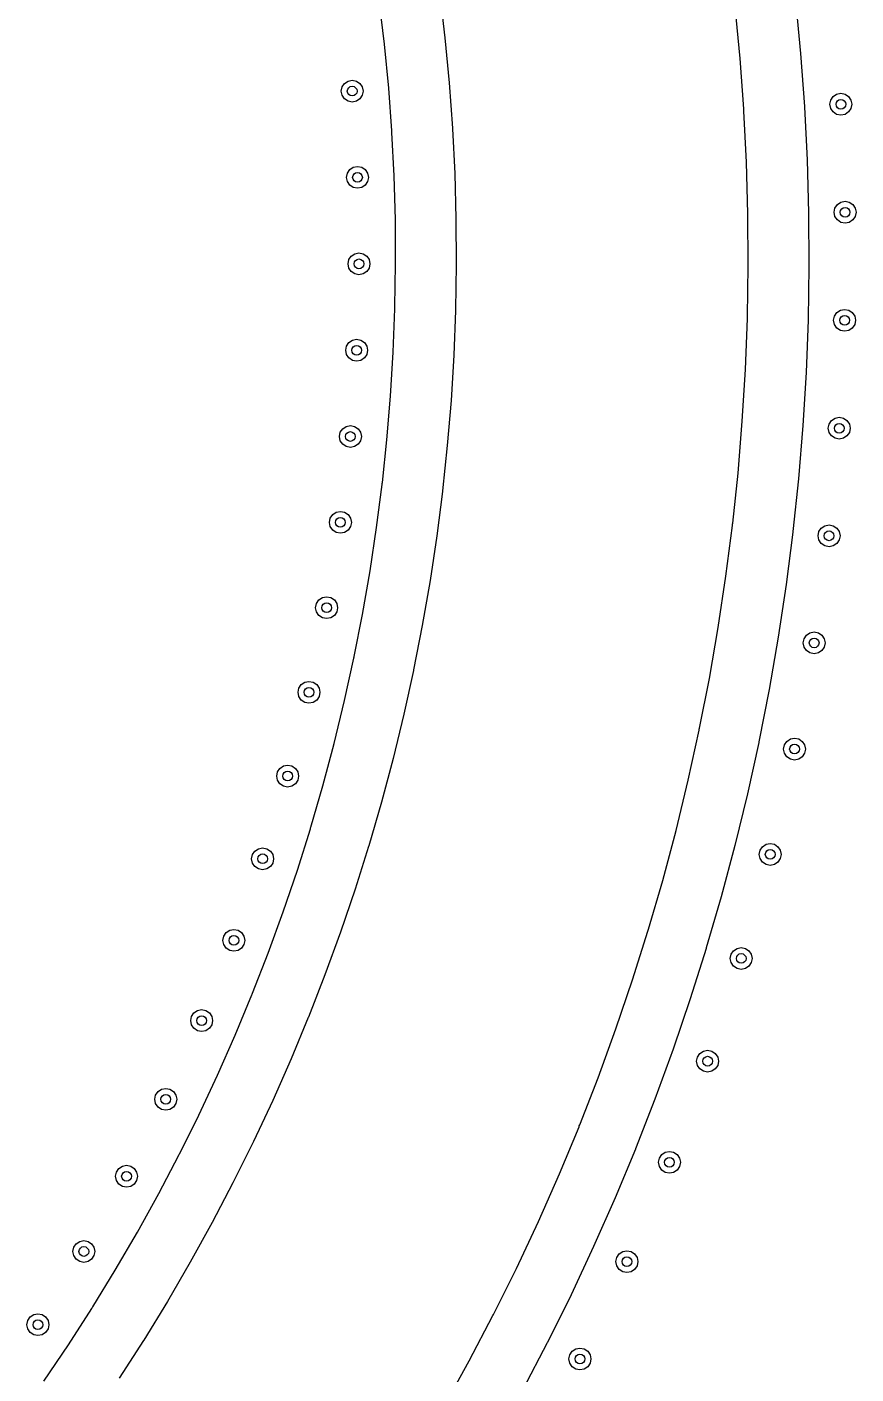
# Model space of a CAD drawing. Extents: x 97 to 313, y -171 to 213.
# Drawn here: x 296.33 to 313.37, y 99.32 to 127.01 of the extents above; entities that cross this region are included whole.
import ezdxf

# ---------------------------------------------------------------- set-up
doc = ezdxf.new("R2010")
doc.units = 0
doc.layers.add('BLACK', color=7, linetype='CONTINUOUS')

msp = doc.modelspace()

# ---------------------------------------------------------------- linework, layer by layer
at = {"layer": 'BLACK', "linetype": 'CONTINUOUS'}
for p, q in [((304.81, 127.716), (304.919, 126.789)), ((303.678, 126.657), (303.572, 127.557)), ((310.989, 126.363), (310.888, 127.425)), ((312.128, 127.557), (312.232, 126.467)), ((303.764, 125.756), (303.678, 126.657)), ((304.919, 126.789), (305.007, 125.861)), ((311.064, 125.326), (310.989, 126.363)), ((312.232, 126.467), (312.311, 125.376)), ((302.789, 125.693), (302.806, 125.779)), ((302.806, 125.779), (302.855, 125.852)), ((302.855, 125.852), (302.928, 125.901)), ((302.928, 125.901), (303.014, 125.918)), ((303.014, 125.918), (303.1, 125.901)), ((303.1, 125.901), (303.173, 125.852)), ((303.173, 125.852), (303.222, 125.779)), ((303.222, 125.779), (303.239, 125.693)), ((303.828, 124.876), (303.764, 125.756)), ((305.007, 125.861), (305.075, 124.93)), ((302.806, 125.607), (302.789, 125.693)), ((302.855, 125.534), (302.806, 125.607)), ((302.928, 125.485), (302.855, 125.534)), ((303.014, 125.468), (302.928, 125.485)), ((303.1, 125.485), (303.014, 125.468)), ((303.173, 125.534), (303.1, 125.485)), ((303.222, 125.607), (303.173, 125.534)), ((303.239, 125.693), (303.222, 125.607)), ((312.835, 125.423), (312.852, 125.509)), ((312.852, 125.509), (312.9, 125.582)), ((312.9, 125.582), (312.973, 125.631)), ((312.973, 125.631), (313.06, 125.648)), ((313.06, 125.648), (313.146, 125.631)), ((313.146, 125.631), (313.219, 125.582)), ((313.219, 125.582), (313.267, 125.509)), ((313.267, 125.509), (313.285, 125.423)), ((311.063, 125.306), (311.064, 125.326)), ((311.067, 125.281), (311.063, 125.306)), ((311.12, 124.234), (311.067, 125.281)), ((312.311, 125.376), (312.311, 125.376)), ((312.311, 125.376), (312.311, 125.37)), ((312.311, 125.37), (312.312, 125.363)), ((312.312, 125.363), (312.312, 125.363)), ((312.312, 125.363), (312.366, 124.283)), ((312.852, 125.337), (312.835, 125.423)), ((312.9, 125.264), (312.852, 125.337)), ((312.973, 125.215), (312.9, 125.264)), ((313.06, 125.198), (312.973, 125.215)), ((313.146, 125.215), (313.06, 125.198)), ((313.219, 125.264), (313.146, 125.215)), ((313.267, 125.337), (313.219, 125.264)), ((313.285, 125.423), (313.267, 125.337)), ((305.075, 124.93), (305.075, 124.93)), ((305.075, 124.93), (305.075, 124.93)), ((305.075, 124.93), (305.075, 124.917)), ((305.075, 124.917), (305.075, 124.917)), ((305.075, 124.917), (305.122, 123.998)), ((303.827, 124.859), (303.828, 124.876)), ((303.83, 124.839), (303.827, 124.859)), ((303.875, 123.949), (303.83, 124.839)), ((302.915, 124.006), (302.964, 124.079)), ((302.964, 124.079), (303.037, 124.128)), ((303.037, 124.128), (303.123, 124.145)), ((303.123, 124.145), (303.209, 124.128)), ((303.209, 124.128), (303.282, 124.079)), ((303.282, 124.079), (303.331, 124.006)), ((311.15, 123.168), (311.12, 124.234)), ((312.366, 124.283), (312.397, 123.189)), ((302.898, 123.92), (302.915, 124.006)), ((302.915, 123.834), (302.898, 123.92)), ((302.964, 123.761), (302.915, 123.834)), ((303.331, 123.834), (303.282, 123.761)), ((303.331, 124.006), (303.348, 123.92)), ((303.348, 123.92), (303.331, 123.834)), ((303.901, 123.044), (303.875, 123.949)), ((305.122, 123.998), (305.148, 123.065)), ((303.037, 123.712), (302.964, 123.761)), ((303.123, 123.695), (303.037, 123.712)), ((303.209, 123.712), (303.123, 123.695)), ((303.282, 123.761), (303.209, 123.712)), ((312.922, 123.203), (312.939, 123.289)), ((312.939, 123.289), (312.988, 123.362)), ((312.988, 123.362), (313.061, 123.411)), ((313.061, 123.411), (313.147, 123.428)), ((313.147, 123.428), (313.233, 123.411)), ((313.233, 123.411), (313.306, 123.362)), ((313.306, 123.362), (313.355, 123.289)), ((313.355, 123.289), (313.372, 123.203)), ((303.906, 122.138), (303.901, 123.044)), ((305.148, 123.065), (305.154, 122.132)), ((311.157, 122.102), (311.15, 123.168)), ((312.397, 123.189), (312.404, 122.095)), ((312.939, 123.117), (312.922, 123.203)), ((312.988, 123.044), (312.939, 123.117)), ((313.061, 122.995), (312.988, 123.044)), ((313.147, 122.978), (313.061, 122.995)), ((313.233, 122.995), (313.147, 122.978)), ((313.306, 123.044), (313.233, 122.995)), ((313.355, 123.117), (313.306, 123.044)), ((313.372, 123.203), (313.355, 123.117)), ((302.929, 122.142), (302.946, 122.229)), ((302.946, 122.056), (302.929, 122.142)), ((302.946, 122.229), (302.995, 122.302)), ((302.995, 122.302), (303.068, 122.35)), ((303.068, 122.35), (303.154, 122.367)), ((303.154, 122.367), (303.24, 122.35)), ((303.24, 122.35), (303.313, 122.302)), ((303.313, 122.302), (303.362, 122.229)), ((303.362, 122.229), (303.379, 122.142)), ((303.379, 122.142), (303.362, 122.056)), ((303.892, 121.256), (303.906, 122.138)), ((302.995, 121.983), (302.946, 122.056)), ((303.068, 121.935), (302.995, 121.983)), ((303.154, 121.917), (303.068, 121.935)), ((303.24, 121.935), (303.154, 121.917)), ((303.313, 121.983), (303.24, 121.935)), ((303.362, 122.056), (303.313, 121.983)), ((305.154, 122.132), (305.139, 121.199)), ((311.14, 121.062), (311.157, 122.102)), ((312.404, 122.095), (312.386, 121.001)), ((303.857, 120.328), (303.891, 121.219)), ((303.889, 121.24), (303.892, 121.256)), ((303.891, 121.224), (303.889, 121.24)), ((303.891, 121.219), (303.891, 121.224)), ((305.138, 121.186), (305.103, 120.267)), ((305.139, 121.199), (305.138, 121.186)), ((305.138, 121.186), (305.138, 121.186)), ((305.139, 121.199), (305.139, 121.199)), ((311.137, 121.042), (311.14, 121.062)), ((311.139, 121.017), (311.137, 121.042)), ((312.911, 120.982), (312.928, 121.068)), ((312.928, 121.068), (312.977, 121.141)), ((312.977, 121.141), (313.05, 121.19)), ((313.05, 121.19), (313.136, 121.207)), ((313.136, 121.207), (313.222, 121.19)), ((313.222, 121.19), (313.295, 121.141)), ((313.295, 121.141), (313.344, 121.068)), ((313.344, 121.068), (313.361, 120.982)), ((311.098, 119.97), (311.139, 121.017)), ((312.386, 120.988), (312.344, 119.908)), ((312.386, 121.001), (312.386, 121.001)), ((312.386, 121.001), (312.386, 120.997)), ((312.386, 120.997), (312.386, 120.988)), ((312.386, 120.988), (312.386, 120.988)), ((312.928, 120.896), (312.911, 120.982)), ((312.977, 120.823), (312.928, 120.896)), ((313.05, 120.774), (312.977, 120.823)), ((313.136, 120.757), (313.05, 120.774)), ((313.222, 120.774), (313.136, 120.757)), ((313.295, 120.823), (313.222, 120.774)), ((313.344, 120.896), (313.295, 120.823)), ((313.361, 120.982), (313.344, 120.896)), ((302.897, 120.452), (302.946, 120.525)), ((302.946, 120.525), (303.019, 120.574)), ((303.019, 120.574), (303.105, 120.591)), ((303.105, 120.591), (303.191, 120.574)), ((303.191, 120.574), (303.264, 120.525)), ((303.264, 120.525), (303.313, 120.452)), ((302.88, 120.366), (302.897, 120.452)), ((302.897, 120.28), (302.88, 120.366)), ((302.946, 120.207), (302.897, 120.28)), ((303.019, 120.158), (302.946, 120.207)), ((303.264, 120.207), (303.191, 120.158)), ((303.313, 120.28), (303.264, 120.207)), ((303.313, 120.452), (303.33, 120.366)), ((303.33, 120.366), (303.313, 120.28)), ((303.802, 119.425), (303.857, 120.328)), ((305.103, 120.267), (305.046, 119.335)), ((303.105, 120.141), (303.019, 120.158)), ((303.191, 120.158), (303.105, 120.141)), ((311.034, 118.905), (311.098, 119.97)), ((312.344, 119.908), (312.278, 118.816)), ((303.727, 118.522), (303.802, 119.425)), ((305.046, 119.335), (304.969, 118.405)), ((302.892, 118.801), (302.978, 118.818)), ((302.978, 118.818), (303.064, 118.801)), ((310.946, 117.842), (311.034, 118.905)), ((312.278, 118.816), (312.187, 117.725)), ((312.801, 118.762), (312.818, 118.849)), ((312.818, 118.849), (312.867, 118.922)), ((312.867, 118.922), (312.94, 118.97)), ((312.94, 118.97), (313.026, 118.987)), ((313.026, 118.987), (313.112, 118.97)), ((313.112, 118.97), (313.185, 118.922)), ((313.185, 118.922), (313.234, 118.849)), ((313.234, 118.849), (313.251, 118.762)), ((302.753, 118.593), (302.77, 118.679)), ((302.77, 118.507), (302.753, 118.593)), ((302.77, 118.679), (302.819, 118.752)), ((302.819, 118.752), (302.892, 118.801)), ((303.064, 118.801), (303.137, 118.752)), ((303.137, 118.752), (303.186, 118.679)), ((303.186, 118.679), (303.203, 118.593)), ((303.203, 118.593), (303.186, 118.507)), ((312.818, 118.676), (312.801, 118.762)), ((312.867, 118.603), (312.818, 118.676)), ((312.94, 118.555), (312.867, 118.603)), ((313.026, 118.537), (312.94, 118.555)), ((313.112, 118.555), (313.026, 118.537)), ((313.185, 118.603), (313.112, 118.555)), ((313.234, 118.676), (313.185, 118.603)), ((313.251, 118.762), (313.234, 118.676)), ((302.819, 118.434), (302.77, 118.507)), ((302.892, 118.385), (302.819, 118.434)), ((302.978, 118.368), (302.892, 118.385)), ((303.064, 118.385), (302.978, 118.368)), ((303.137, 118.434), (303.064, 118.385)), ((303.186, 118.507), (303.137, 118.434)), ((303.635, 117.645), (303.727, 118.522)), ((304.969, 118.405), (304.871, 117.477)), ((310.837, 116.808), (310.946, 117.842)), ((312.187, 117.725), (312.072, 116.637)), ((303.517, 116.724), (303.63, 117.608)), ((303.63, 117.608), (303.631, 117.629)), ((303.631, 117.629), (303.635, 117.645)), ((303.631, 117.629), (303.631, 117.629)), ((304.87, 117.464), (304.753, 116.552)), ((304.871, 117.477), (304.87, 117.464)), ((304.87, 117.464), (304.87, 117.464)), ((304.871, 117.477), (304.871, 117.477)), ((302.547, 116.828), (302.564, 116.914)), ((302.564, 116.914), (302.613, 116.987)), ((302.613, 116.987), (302.686, 117.036)), ((302.686, 117.036), (302.772, 117.053)), ((302.772, 117.053), (302.858, 117.036)), ((302.858, 117.036), (302.931, 116.987)), ((302.931, 116.987), (302.98, 116.914)), ((302.98, 116.914), (302.997, 116.828)), ((302.564, 116.742), (302.547, 116.828)), ((302.613, 116.669), (302.564, 116.742)), ((302.686, 116.62), (302.613, 116.669)), ((302.772, 116.603), (302.686, 116.62)), ((302.858, 116.62), (302.772, 116.603)), ((302.931, 116.669), (302.858, 116.62)), ((302.98, 116.742), (302.931, 116.669)), ((302.997, 116.828), (302.98, 116.742)), ((303.382, 115.829), (303.517, 116.724)), ((310.698, 115.724), (310.832, 116.764)), ((310.832, 116.788), (310.837, 116.808)), ((310.832, 116.764), (310.832, 116.788)), ((312.071, 116.624), (311.934, 115.552)), ((312.072, 116.637), (312.071, 116.624)), ((312.071, 116.624), (312.071, 116.624)), ((312.593, 116.551), (312.61, 116.637)), ((312.61, 116.637), (312.658, 116.71)), ((312.658, 116.71), (312.731, 116.759)), ((312.731, 116.759), (312.818, 116.776)), ((312.818, 116.776), (312.904, 116.759)), ((312.904, 116.759), (312.977, 116.71)), ((312.977, 116.71), (313.025, 116.637)), ((313.025, 116.637), (313.043, 116.551)), ((304.753, 116.552), (304.614, 115.629)), ((312.61, 116.465), (312.593, 116.551)), ((312.658, 116.392), (312.61, 116.465)), ((312.731, 116.343), (312.658, 116.392)), ((312.818, 116.326), (312.731, 116.343)), ((312.904, 116.343), (312.818, 116.326)), ((312.977, 116.392), (312.904, 116.343)), ((313.025, 116.465), (312.977, 116.392)), ((313.043, 116.551), (313.025, 116.465)), ((303.228, 114.936), (303.382, 115.829)), ((304.614, 115.629), (304.454, 114.71)), ((310.54, 114.669), (310.698, 115.724)), ((311.934, 115.552), (311.771, 114.47)), ((302.28, 115.16), (302.329, 115.233)), ((302.329, 115.233), (302.402, 115.281)), ((302.402, 115.281), (302.488, 115.298)), ((302.488, 115.298), (302.574, 115.281)), ((302.574, 115.281), (302.647, 115.233)), ((302.647, 115.233), (302.696, 115.16)), ((302.263, 115.073), (302.28, 115.16)), ((302.28, 114.987), (302.263, 115.073)), ((302.329, 114.914), (302.28, 114.987)), ((302.696, 114.987), (302.647, 114.914)), ((302.696, 115.16), (302.713, 115.073)), ((302.713, 115.073), (302.696, 114.987)), ((303.058, 114.071), (303.228, 114.936)), ((302.402, 114.866), (302.329, 114.914)), ((302.488, 114.848), (302.402, 114.866)), ((302.574, 114.866), (302.488, 114.848)), ((302.647, 114.914), (302.574, 114.866)), ((304.454, 114.71), (304.275, 113.794)), ((310.357, 113.618), (310.54, 114.669)), ((311.771, 114.47), (311.584, 113.392)), ((312.286, 114.35), (312.303, 114.436)), ((312.303, 114.436), (312.352, 114.509)), ((312.352, 114.509), (312.425, 114.558)), ((312.425, 114.558), (312.511, 114.575)), ((312.511, 114.575), (312.597, 114.558)), ((312.597, 114.558), (312.67, 114.509)), ((312.67, 114.509), (312.719, 114.436)), ((312.719, 114.436), (312.736, 114.35)), ((312.303, 114.264), (312.286, 114.35)), ((312.352, 114.191), (312.303, 114.264)), ((312.425, 114.142), (312.352, 114.191)), ((312.511, 114.125), (312.425, 114.142)), ((312.597, 114.142), (312.511, 114.125)), ((312.67, 114.191), (312.597, 114.142)), ((312.719, 114.264), (312.67, 114.191)), ((312.736, 114.35), (312.719, 114.264)), ((302.859, 113.164), (303.05, 114.034)), ((303.05, 114.034), (303.051, 114.047)), ((303.051, 114.047), (303.052, 114.055)), ((303.052, 114.055), (303.058, 114.071)), ((302.04, 113.542), (302.126, 113.559)), ((302.126, 113.559), (302.212, 113.542)), ((304.272, 113.781), (304.075, 112.883)), ((304.275, 113.794), (304.272, 113.781)), ((304.272, 113.781), (304.272, 113.781)), ((304.275, 113.794), (304.275, 113.794)), ((304.275, 113.794), (304.275, 113.794)), ((310.157, 112.598), (310.357, 113.618)), ((301.901, 113.334), (301.918, 113.42)), ((301.918, 113.248), (301.901, 113.334)), ((301.918, 113.42), (301.967, 113.493)), ((301.967, 113.493), (302.04, 113.542)), ((302.212, 113.542), (302.285, 113.493)), ((302.285, 113.493), (302.334, 113.42)), ((302.334, 113.42), (302.351, 113.334)), ((302.351, 113.334), (302.334, 113.248)), ((311.584, 113.392), (311.373, 112.318)), ((301.967, 113.175), (301.918, 113.248)), ((302.04, 113.126), (301.967, 113.175)), ((302.126, 113.109), (302.04, 113.126)), ((302.212, 113.126), (302.126, 113.109)), ((302.285, 113.175), (302.212, 113.126)), ((302.334, 113.248), (302.285, 113.175)), ((302.645, 112.284), (302.859, 113.164)), ((304.075, 112.883), (303.854, 111.976)), ((309.923, 111.53), (310.148, 112.554)), ((310.148, 112.554), (310.15, 112.579)), ((310.15, 112.579), (310.157, 112.598)), ((302.412, 111.409), (302.645, 112.284)), ((311.37, 112.305), (311.138, 111.249)), ((311.372, 112.313), (311.37, 112.305)), ((311.37, 112.305), (311.37, 112.305)), ((311.373, 112.318), (311.372, 112.313)), ((311.373, 112.318), (311.373, 112.318)), ((311.373, 112.318), (311.373, 112.318)), ((311.882, 112.166), (311.899, 112.252)), ((311.899, 112.08), (311.882, 112.166)), ((311.899, 112.252), (311.948, 112.325)), ((311.948, 112.325), (312.021, 112.374)), ((312.021, 112.374), (312.107, 112.391)), ((312.107, 112.391), (312.193, 112.374)), ((312.193, 112.374), (312.266, 112.325)), ((312.266, 112.325), (312.315, 112.252)), ((312.315, 112.252), (312.332, 112.166)), ((312.332, 112.166), (312.315, 112.08)), ((303.854, 111.976), (303.614, 111.074)), ((311.948, 112.007), (311.899, 112.08)), ((312.021, 111.958), (311.948, 112.007)), ((312.107, 111.941), (312.021, 111.958)), ((312.193, 111.958), (312.107, 111.941)), ((312.266, 112.007), (312.193, 111.958)), ((312.315, 112.08), (312.266, 112.007)), ((301.462, 111.611), (301.479, 111.697)), ((301.479, 111.525), (301.462, 111.611)), ((301.479, 111.697), (301.528, 111.77)), ((301.528, 111.77), (301.601, 111.819)), ((301.601, 111.819), (301.687, 111.836)), ((301.687, 111.836), (301.773, 111.819)), ((301.773, 111.819), (301.846, 111.77)), ((301.846, 111.77), (301.895, 111.697)), ((301.895, 111.697), (301.912, 111.611)), ((301.912, 111.611), (301.895, 111.525)), ((301.528, 111.452), (301.479, 111.525)), ((301.601, 111.403), (301.528, 111.452)), ((301.687, 111.386), (301.601, 111.403)), ((301.773, 111.403), (301.687, 111.386)), ((301.846, 111.452), (301.773, 111.403)), ((301.895, 111.525), (301.846, 111.452)), ((302.166, 110.562), (302.412, 111.409)), ((309.671, 110.494), (309.923, 111.53)), ((303.614, 111.074), (303.353, 110.178)), ((311.138, 111.249), (310.88, 110.186)), ((301.888, 109.676), (302.155, 110.526)), ((302.155, 110.526), (302.159, 110.547)), ((302.159, 110.547), (302.166, 110.562)), ((309.397, 109.463), (309.671, 110.494)), ((311.521, 110.209), (311.607, 110.226)), ((311.607, 110.226), (311.693, 110.209)), ((300.947, 109.911), (300.965, 109.997)), ((300.965, 109.997), (301.013, 110.07)), ((301.013, 110.07), (301.086, 110.118)), ((301.086, 110.118), (301.173, 110.136)), ((301.173, 110.136), (301.259, 110.118)), ((301.259, 110.118), (301.332, 110.07)), ((301.332, 110.07), (301.38, 109.997)), ((301.38, 109.997), (301.397, 109.911)), ((303.349, 110.166), (303.073, 109.288)), ((303.35, 110.166), (303.349, 110.166)), ((303.353, 110.178), (303.35, 110.166)), ((303.353, 110.178), (303.353, 110.178)), ((310.88, 110.186), (310.598, 109.129)), ((311.382, 110.001), (311.399, 110.087)), ((311.399, 109.915), (311.382, 110.001)), ((311.399, 110.087), (311.448, 110.16)), ((311.448, 110.16), (311.521, 110.209)), ((311.693, 110.209), (311.766, 110.16)), ((311.766, 110.16), (311.815, 110.087)), ((311.815, 110.087), (311.832, 110.001)), ((311.832, 110.001), (311.815, 109.915)), ((300.965, 109.824), (300.947, 109.911)), ((301.013, 109.751), (300.965, 109.824)), ((301.086, 109.703), (301.013, 109.751)), ((301.173, 109.686), (301.086, 109.703)), ((301.259, 109.703), (301.173, 109.686)), ((301.332, 109.751), (301.259, 109.703)), ((301.38, 109.824), (301.332, 109.751)), ((301.397, 109.911), (301.38, 109.824)), ((301.597, 108.819), (301.888, 109.676)), ((311.448, 109.842), (311.399, 109.915)), ((311.521, 109.793), (311.448, 109.842)), ((311.607, 109.776), (311.521, 109.793)), ((311.693, 109.793), (311.607, 109.776)), ((311.766, 109.842), (311.693, 109.793)), ((311.815, 109.915), (311.766, 109.842)), ((309.106, 108.465), (309.397, 109.463)), ((303.073, 109.288), (302.773, 108.405)), ((310.598, 109.129), (310.293, 108.078)), ((301.287, 107.968), (301.597, 108.819)), ((300.357, 108.234), (300.375, 108.32)), ((300.375, 108.32), (300.423, 108.393)), ((300.423, 108.393), (300.496, 108.442)), ((300.496, 108.442), (300.582, 108.459)), ((300.582, 108.459), (300.669, 108.442)), ((300.669, 108.442), (300.742, 108.393)), ((300.742, 108.393), (300.79, 108.32)), ((300.79, 108.32), (300.807, 108.234)), ((302.773, 108.405), (302.454, 107.528)), ((308.779, 107.422), (309.094, 108.422)), ((309.094, 108.422), (309.098, 108.446)), ((309.098, 108.446), (309.106, 108.465)), ((300.375, 108.148), (300.357, 108.234)), ((300.423, 108.075), (300.375, 108.148)), ((300.496, 108.026), (300.423, 108.075)), ((300.582, 108.009), (300.496, 108.026)), ((300.669, 108.026), (300.582, 108.009)), ((300.742, 108.075), (300.669, 108.026)), ((300.79, 108.148), (300.742, 108.075)), ((300.807, 108.234), (300.79, 108.148)), ((310.289, 108.065), (309.964, 107.034)), ((310.293, 108.078), (310.289, 108.066)), ((310.289, 108.066), (310.289, 108.065)), ((310.293, 108.078), (310.293, 108.078)), ((310.803, 107.948), (310.852, 108.021)), ((310.852, 108.021), (310.925, 108.07)), ((310.925, 108.07), (311.011, 108.087)), ((311.011, 108.087), (311.097, 108.07)), ((311.097, 108.07), (311.17, 108.021)), ((311.17, 108.021), (311.219, 107.948)), ((300.966, 107.146), (301.287, 107.968)), ((310.786, 107.862), (310.803, 107.948)), ((310.803, 107.776), (310.786, 107.862)), ((310.852, 107.703), (310.803, 107.776)), ((311.219, 107.776), (311.17, 107.703)), ((311.219, 107.948), (311.236, 107.862)), ((311.236, 107.862), (311.219, 107.776)), ((302.454, 107.528), (302.115, 106.658)), ((310.925, 107.654), (310.852, 107.703)), ((311.011, 107.637), (310.925, 107.654)), ((311.097, 107.654), (311.011, 107.637)), ((311.17, 107.703), (311.097, 107.654)), ((308.436, 106.412), (308.779, 107.422)), ((300.61, 106.288), (300.952, 107.111)), ((300.952, 107.111), (300.958, 107.131)), ((300.958, 107.131), (300.966, 107.146)), ((309.964, 107.034), (309.612, 105.998)), ((299.694, 106.585), (299.711, 106.671)), ((299.711, 106.671), (299.76, 106.744)), ((299.76, 106.744), (299.833, 106.793)), ((299.833, 106.793), (299.919, 106.81)), ((299.919, 106.81), (300.005, 106.793)), ((300.005, 106.793), (300.078, 106.744)), ((300.078, 106.744), (300.127, 106.671)), ((300.127, 106.671), (300.144, 106.585)), ((302.11, 106.646), (301.757, 105.797)), ((302.115, 106.658), (302.11, 106.646)), ((302.11, 106.646), (302.11, 106.646)), ((302.115, 106.658), (302.115, 106.658)), ((302.115, 106.658), (302.115, 106.658)), ((299.711, 106.499), (299.694, 106.585)), ((299.76, 106.426), (299.711, 106.499)), ((299.833, 106.377), (299.76, 106.426)), ((299.919, 106.36), (299.833, 106.377)), ((300.005, 106.377), (299.919, 106.36)), ((300.078, 106.426), (300.005, 106.377)), ((300.127, 106.499), (300.078, 106.426)), ((300.144, 106.585), (300.127, 106.499)), ((308.071, 105.41), (308.436, 106.412)), ((300.244, 105.46), (300.61, 106.288)), ((301.757, 105.797), (301.38, 104.943)), ((309.612, 105.998), (309.238, 104.97)), ((310.095, 105.75), (310.112, 105.836)), ((310.112, 105.836), (310.161, 105.909)), ((310.161, 105.909), (310.234, 105.958)), ((310.234, 105.958), (310.32, 105.975)), ((310.32, 105.975), (310.406, 105.958)), ((310.406, 105.958), (310.479, 105.909)), ((310.479, 105.909), (310.528, 105.836)), ((310.528, 105.836), (310.545, 105.75)), ((310.112, 105.664), (310.095, 105.75)), ((310.161, 105.591), (310.112, 105.664)), ((310.234, 105.542), (310.161, 105.591)), ((310.32, 105.525), (310.234, 105.542)), ((310.406, 105.542), (310.32, 105.525)), ((310.479, 105.591), (310.406, 105.542)), ((310.528, 105.664), (310.479, 105.591)), ((310.545, 105.75), (310.528, 105.664)), ((299.86, 104.64), (300.244, 105.46)), ((307.693, 104.441), (308.071, 105.41)), ((298.957, 104.967), (298.974, 105.054)), ((298.974, 104.881), (298.957, 104.967)), ((298.974, 105.054), (299.023, 105.127)), ((299.023, 105.127), (299.096, 105.175)), ((299.096, 105.175), (299.182, 105.192)), ((299.182, 105.192), (299.268, 105.175)), ((299.268, 105.175), (299.341, 105.127)), ((299.341, 105.127), (299.39, 105.054)), ((299.39, 105.054), (299.407, 104.967)), ((299.407, 104.967), (299.39, 104.881)), ((309.238, 104.97), (308.84, 103.951)), ((299.023, 104.808), (298.974, 104.881)), ((299.096, 104.76), (299.023, 104.808)), ((299.182, 104.742), (299.096, 104.76)), ((299.268, 104.76), (299.182, 104.742)), ((299.341, 104.808), (299.268, 104.76)), ((299.39, 104.881), (299.341, 104.808)), ((301.38, 104.943), (300.984, 104.098)), ((299.468, 103.85), (299.86, 104.64)), ((307.677, 104.4), (307.683, 104.424)), ((307.683, 104.424), (307.693, 104.441)), ((307.274, 103.432), (307.677, 104.4)), ((300.984, 104.098), (300.569, 103.263)), ((308.835, 103.938), (308.42, 102.94)), ((308.84, 103.951), (308.835, 103.939)), ((308.835, 103.939), (308.835, 103.938)), ((308.84, 103.951), (308.84, 103.951)), ((309.377, 103.831), (309.45, 103.879)), ((309.45, 103.879), (309.536, 103.896)), ((309.536, 103.896), (309.622, 103.879)), ((309.622, 103.879), (309.695, 103.831)), ((298.216, 103.544), (298.289, 103.592)), ((298.289, 103.592), (298.375, 103.61)), ((298.375, 103.61), (298.461, 103.592)), ((298.461, 103.592), (298.534, 103.544)), ((299.037, 103.027), (299.451, 103.817)), ((299.451, 103.817), (299.458, 103.836)), ((299.458, 103.836), (299.468, 103.85)), ((309.311, 103.671), (309.328, 103.758)), ((309.328, 103.585), (309.311, 103.671)), ((309.328, 103.758), (309.377, 103.831)), ((309.377, 103.512), (309.328, 103.585)), ((309.695, 103.831), (309.744, 103.758)), ((309.744, 103.585), (309.695, 103.512)), ((309.744, 103.758), (309.761, 103.671)), ((309.761, 103.671), (309.744, 103.585)), ((298.15, 103.385), (298.167, 103.471)), ((298.167, 103.298), (298.15, 103.385)), ((298.167, 103.471), (298.216, 103.544)), ((298.534, 103.544), (298.583, 103.471)), ((298.583, 103.471), (298.6, 103.385)), ((298.6, 103.385), (298.583, 103.298)), ((306.843, 102.456), (307.274, 103.432)), ((309.45, 103.464), (309.377, 103.512)), ((309.536, 103.446), (309.45, 103.464)), ((309.622, 103.464), (309.536, 103.446)), ((309.695, 103.512), (309.622, 103.464)), ((298.216, 103.225), (298.167, 103.298)), ((298.289, 103.177), (298.216, 103.225)), ((298.375, 103.16), (298.289, 103.177)), ((298.461, 103.177), (298.375, 103.16)), ((298.534, 103.225), (298.461, 103.177)), ((298.583, 103.298), (298.534, 103.225)), ((298.599, 102.235), (299.037, 103.027)), ((300.563, 103.251), (300.136, 102.436)), ((300.569, 103.263), (300.563, 103.251)), ((300.563, 103.251), (300.563, 103.251)), ((300.569, 103.263), (300.569, 103.263)), ((300.569, 103.263), (300.569, 103.263)), ((308.42, 102.94), (307.978, 101.939)), ((298.144, 101.453), (298.599, 102.235)), ((300.136, 102.436), (299.684, 101.619)), ((306.391, 101.49), (306.843, 102.456)), ((297.273, 101.838), (297.29, 101.925)), ((297.29, 101.925), (297.339, 101.998)), ((297.339, 101.998), (297.412, 102.046)), ((297.412, 102.046), (297.498, 102.063)), ((297.498, 102.063), (297.584, 102.046)), ((297.584, 102.046), (297.657, 101.998)), ((297.657, 101.998), (297.706, 101.925)), ((297.706, 101.925), (297.723, 101.838)), ((307.978, 101.939), (307.514, 100.949)), ((297.29, 101.752), (297.273, 101.838)), ((297.339, 101.679), (297.29, 101.752)), ((297.412, 101.631), (297.339, 101.679)), ((297.657, 101.679), (297.584, 101.631)), ((297.706, 101.752), (297.657, 101.679)), ((297.723, 101.838), (297.706, 101.752)), ((308.436, 101.629), (308.453, 101.715)), ((308.453, 101.715), (308.502, 101.788)), ((308.502, 101.788), (308.575, 101.837)), ((308.575, 101.837), (308.661, 101.854)), ((308.661, 101.854), (308.747, 101.837)), ((308.747, 101.837), (308.82, 101.788)), ((308.82, 101.788), (308.869, 101.715)), ((308.869, 101.715), (308.886, 101.629)), ((297.498, 101.613), (297.412, 101.631)), ((297.584, 101.631), (297.498, 101.613)), ((297.683, 100.7), (298.144, 101.453)), ((299.684, 101.619), (299.215, 100.813)), ((305.928, 100.559), (306.391, 101.49)), ((308.453, 101.543), (308.436, 101.629)), ((308.502, 101.47), (308.453, 101.543)), ((308.575, 101.421), (308.502, 101.47)), ((308.661, 101.404), (308.575, 101.421)), ((308.747, 101.421), (308.661, 101.404)), ((308.82, 101.47), (308.747, 101.421)), ((308.869, 101.543), (308.82, 101.47)), ((308.886, 101.629), (308.869, 101.543)), ((299.215, 100.813), (298.728, 100.017)), ((307.514, 100.949), (307.027, 99.9685)), ((296.394, 100.493), (296.467, 100.541)), ((296.467, 100.541), (296.553, 100.558)), ((296.553, 100.558), (296.639, 100.541)), ((296.639, 100.541), (296.712, 100.493)), ((297.181, 99.9189), (297.663, 100.668)), ((297.663, 100.668), (297.672, 100.687)), ((297.672, 100.687), (297.683, 100.7)), ((305.908, 100.519), (305.917, 100.542)), ((305.917, 100.542), (305.928, 100.559)), ((296.328, 100.333), (296.345, 100.42)), ((296.345, 100.247), (296.328, 100.333)), ((296.345, 100.42), (296.394, 100.493)), ((296.712, 100.493), (296.761, 100.42)), ((296.761, 100.42), (296.778, 100.333)), ((296.778, 100.333), (296.761, 100.247)), ((305.421, 99.5905), (305.908, 100.519)), ((296.394, 100.174), (296.345, 100.247)), ((296.467, 100.126), (296.394, 100.174)), ((296.553, 100.108), (296.467, 100.126)), ((296.639, 100.126), (296.553, 100.108)), ((296.712, 100.174), (296.639, 100.126)), ((296.761, 100.247), (296.712, 100.174)), ((298.721, 100.006), (298.223, 99.2324)), ((298.728, 100.017), (298.721, 100.006)), ((298.721, 100.006), (298.721, 100.006)), ((296.675, 99.1685), (297.181, 99.9189)), ((307.021, 99.9568), (306.519, 98.9993)), ((307.027, 99.9685), (307.021, 99.9569)), ((307.021, 99.9569), (307.021, 99.9568)), ((307.027, 99.9685), (307.027, 99.9685)), ((307.471, 99.6286), (307.488, 99.7147)), ((307.488, 99.7147), (307.537, 99.7877)), ((307.537, 99.7877), (307.61, 99.8364)), ((307.61, 99.8364), (307.696, 99.8536)), ((307.696, 99.8536), (307.782, 99.8364)), ((307.782, 99.8364), (307.855, 99.7877)), ((307.855, 99.7877), (307.904, 99.7147)), ((307.904, 99.7147), (307.921, 99.6286)), ((304.906, 98.6571), (305.421, 99.5905)), ((307.488, 99.5425), (307.471, 99.6286)), ((307.537, 99.4695), (307.488, 99.5425)), ((307.61, 99.4207), (307.537, 99.4695)), ((307.855, 99.4695), (307.782, 99.4207)), ((307.904, 99.5425), (307.855, 99.4695)), ((307.921, 99.6286), (307.904, 99.5425)), ((307.696, 99.4036), (307.61, 99.4207)), ((307.782, 99.4207), (307.696, 99.4036))]:
    msp.add_line(p, q, dxfattribs=at)
at = {"layer": 'BLACK'}
for centre in [(303.014, 125.693), (313.06, 125.423), (303.123, 123.92), (313.147, 123.203), (303.154, 122.142), (313.136, 120.982), (303.105, 120.366), (313.026, 118.762), (302.978, 118.593), (302.772, 116.828), (312.818, 116.551), (302.488, 115.073), (312.511, 114.35), (302.126, 113.334), (312.107, 112.166), (301.687, 111.611), (301.173, 109.911), (311.607, 110.001), (300.582, 108.234), (311.011, 107.862), (299.919, 106.585), (310.32, 105.75), (299.182, 104.967), (309.536, 103.671), (298.375, 103.385), (297.498, 101.838), (308.661, 101.629), (296.553, 100.333), (307.696, 99.6286)]:
    msp.add_circle(centre, 0.1, dxfattribs=at)

doc.saveas('drawing.dxf')
